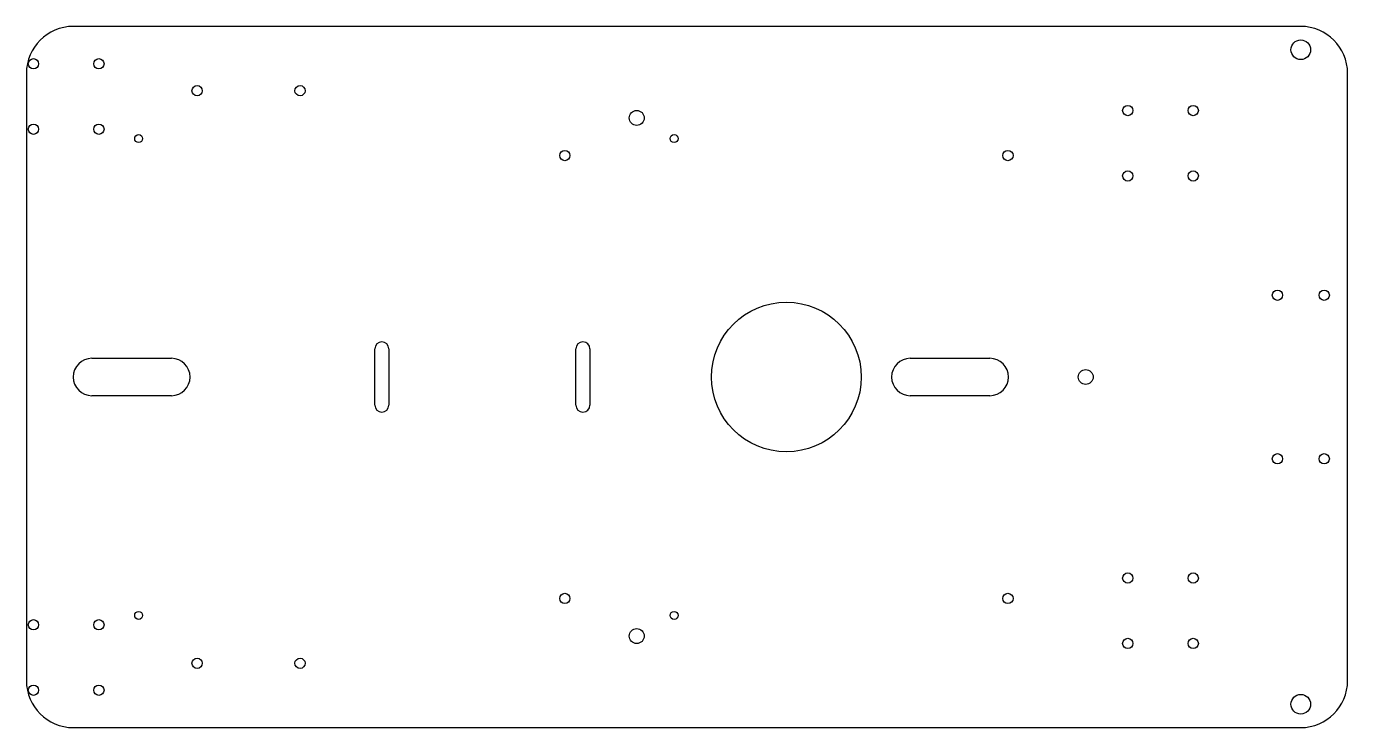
# Model space of a CAD drawing. Header units: millimetres. Extents: x -95 to 470, y -150 to 150.
import ezdxf

# ---------------------------------------------------------------- set-up
doc = ezdxf.new("R2010")
doc.units = ezdxf.units.MM

msp = doc.modelspace()

# ---------------------------------------------------------------- linework, layer by layer
for p, q in [((450, 150), (-75, 150)), ((-95, 130), (-95, -130)), ((470, -130), (470, 130)), ((54, -12), (54, 12)), ((60, 12), (60, -12)), ((140, -12), (140, 12)), ((146, 12), (146, -12)), ((-67, 8), (-33, 8)), ((283, 8), (317, 8)), ((-33, -8), (-67, -8)), ((317, -8), (283, -8)), ((-75, -150), (450, -150))]:
    msp.add_line(p, q)
for centre, radius in [((450, 140), 4.2), ((-92, 134), 2.2), ((-64, 134), 2.2), ((-22, 122.5), 2.2), ((22, 122.5), 2.2), ((166, 110.85), 3.2), ((376, 114), 2.2), ((404, 114), 2.2), ((-92, 106), 2.2), ((-64, 106), 2.2), ((-47, 102), 1.7), ((182, 102), 1.7), ((135.25, 94.75), 2.2), ((324.75, 94.75), 2.2), ((376, 86), 2.2), ((404, 86), 2.2), ((440, 35), 2.2), ((460, 35), 2.2), ((230, 0), 32), ((358, 0), 3.2), ((440, -35), 2.2), ((460, -35), 2.2), ((376, -86), 2.2), ((404, -86), 2.2), ((135.25, -94.75), 2.2), ((324.75, -94.75), 2.2), ((-47, -102), 1.7), ((182, -102), 1.7), ((-92, -106), 2.2), ((-64, -106), 2.2), ((166, -110.85), 3.2), ((376, -114), 2.2), ((404, -114), 2.2), ((-22, -122.5), 2.2), ((22, -122.5), 2.2), ((-92, -134), 2.2), ((-64, -134), 2.2), ((450, -140), 4.2)]:
    msp.add_circle(centre, radius)
for centre, radius, start, end in [((-75, 130), 20, 90, 180), ((450, 130), 20, 0, 90), ((57, 12), 3, -360, -180), ((143, 12), 3, -360, -180), ((-67, 0), 8, -270, -90), ((-33, 0), 8, -90, 90), ((283, 0), 8, -270, -90), ((317, 0), 8, -90, 90), ((57, -12), 3, -180, 0), ((143, -12), 3, -180, 0), ((-75, -130), 20, 180, 270), ((450, -130), 20, 270, 360)]:
    msp.add_arc(centre, radius, start, end)

doc.saveas('drawing.dxf')
